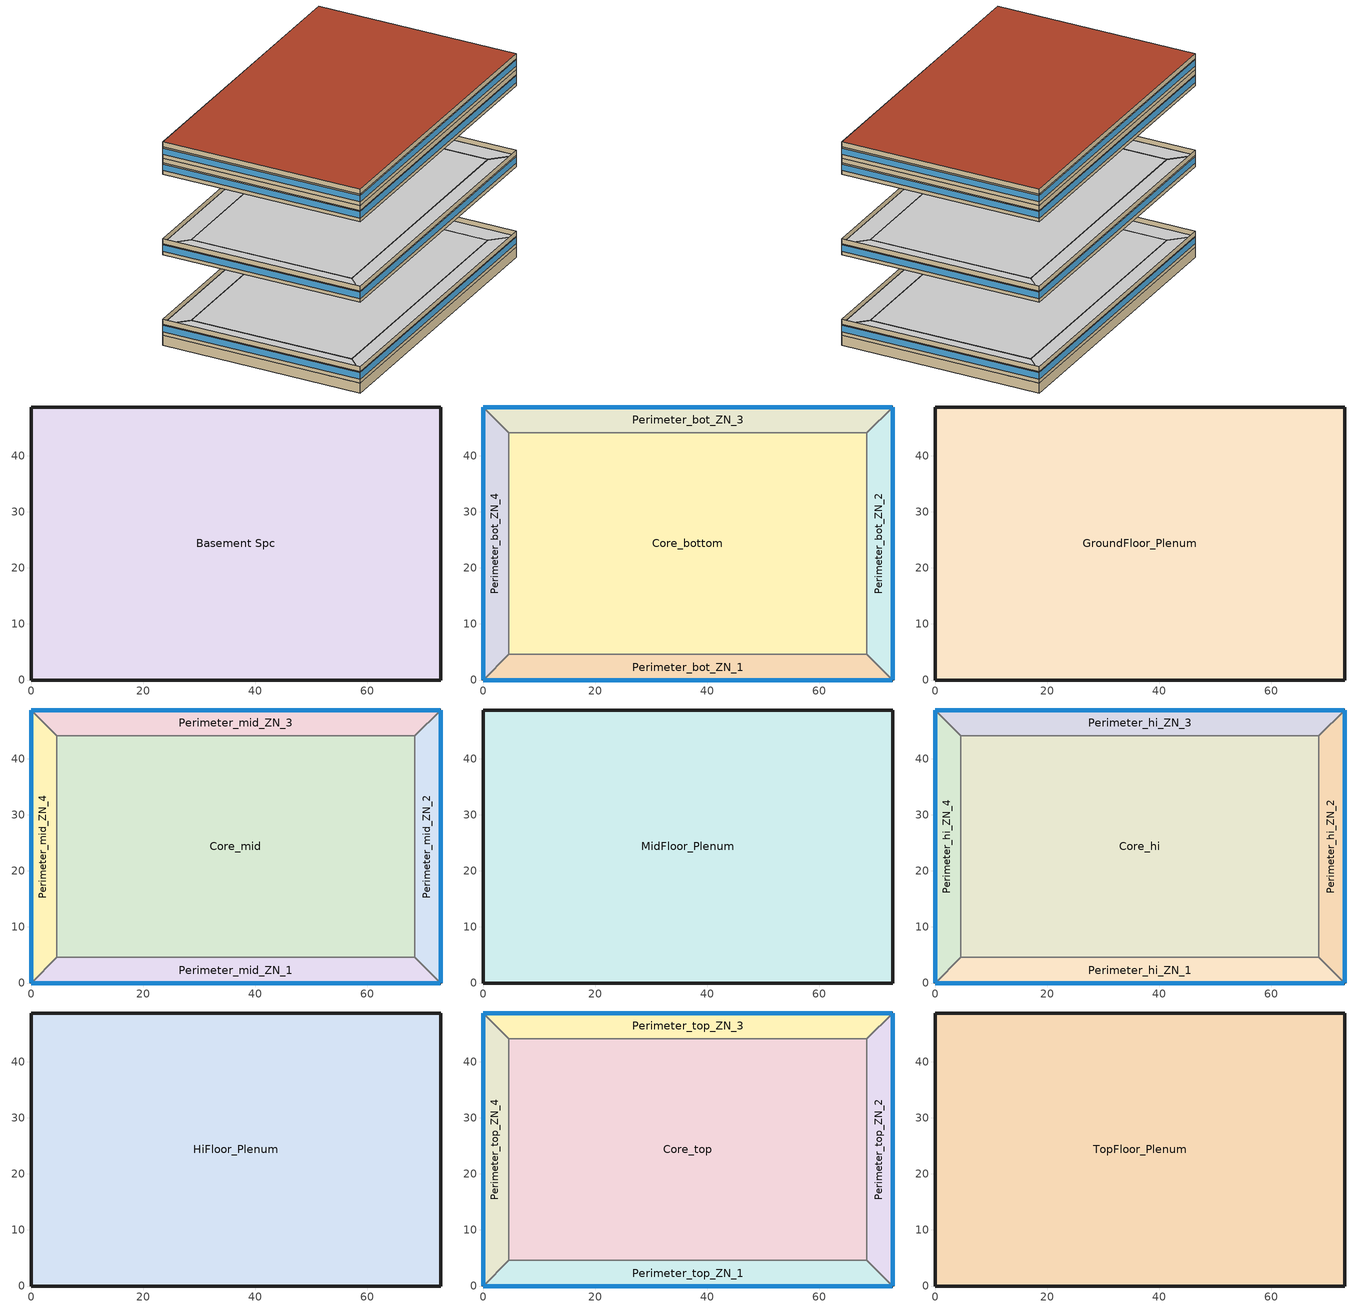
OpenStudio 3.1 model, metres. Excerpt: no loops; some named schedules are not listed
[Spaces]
Basement Spc
 floor ground (Basement_Floor SlabOnOrBelowGradeF073): 73.11,48.74 73.11,0 0,0 0,48.74 z-2.44
 wall ground (Basement_Wall_East BelowGradeWallC114): 73.11,0 73.11,48.74 z-2.44:0
 wall ground (Basement_Wall_North BelowGradeWallC114): 73.11,48.74 0,48.74 z-2.44:0
 wall ground (Basement_Wall_South BelowGradeWallC114): 0,0 73.11,0 z-2.44:0
 wall ground (Basement_Wall_West BelowGradeWallC114): 0,48.74 0,0 z-2.44:0
Core_bottom
 floor to Basement Spc (TypicalFloorInterior): 68.53,44.16 68.53,4.57 4.57,4.57 4.57,44.16 z0
 wall to Perimeter_bot_ZN_2 (MetalFrameWallInterior): 68.53,4.57 68.53,44.16 z0:2.74
 wall to Perimeter_bot_ZN_3 (MetalFrameWallInterior): 68.53,44.16 4.57,44.16 z0:2.74
 wall to Perimeter_bot_ZN_1 (MetalFrameWallInterior): 4.57,4.57 68.53,4.57 z0:2.74
 wall to Perimeter_bot_ZN_4 (MetalFrameWallInterior): 4.57,44.16 4.57,4.57 z0:2.74
Perimeter_bot_ZN_2
 floor to Basement Spc (TypicalFloorInterior): 73.11,48.74 73.11,0 68.53,4.57 68.53,44.16 z0
 wall outside (MetalFrameWallU055): 73.11,0 73.11,48.74 z0:2.74
 wall to Perimeter_bot_ZN_1: 68.53,4.57 73.11,0 z0:2.74
 wall to Perimeter_bot_ZN_3 (MetalFrameWallInterior): 73.11,48.74 68.53,44.16 z0:2.74
 window (Base_AllCZ_FixedWindowU34): 73.11,0 73.11,48.74 z0.91:2.5
Perimeter_bot_ZN_3
 floor to Basement Spc (TypicalFloorInterior): 73.11,48.74 68.53,44.16 4.57,44.16 0,48.74 z0
 wall outside (MetalFrameWallU055): 73.11,48.74 0,48.74 z0:2.74
 wall to Perimeter_bot_ZN_4 (MetalFrameWallInterior): 0,48.74 4.57,44.16 z0:2.74
 window (Base_AllCZ_FixedWindowU34): 73.11,48.74 0,48.74 z0.91:2.5
Perimeter_bot_ZN_1
 floor to Basement Spc (TypicalFloorInterior): 68.53,4.57 73.11,0 0,0 4.57,4.57 z0
 wall outside (MetalFrameWallU055): 0,0 73.11,0 z0:2.74
 wall to Perimeter_bot_ZN_4 (MetalFrameWallInterior): 4.57,4.57 0,0 z0:2.74
 window (Base_AllCZ_FixedWindowU34): 0,0 73.11,0 z0.91:2.5
Perimeter_bot_ZN_4
 floor to Basement Spc (TypicalFloorInterior): 0,48.74 4.57,44.16 4.57,4.57 0,0 z0
 wall outside (MetalFrameWallU055): 0,48.74 0,0 z0:2.74
 window (Base_AllCZ_FixedWindowU34): 0,48.74 0,0 z0.91:2.5
GroundFloor_Plenum
 floor to Core_bottom (TypicalPlenumFloorInterior): 68.53,44.16 68.53,4.57 4.57,4.57 4.57,44.16 z2.74
 floor to Perimeter_bot_ZN_1 (TypicalPlenumFloorInterior): 68.53,4.57 73.11,0 0,0 4.57,4.57 z2.74
 floor to Perimeter_bot_ZN_2 (TypicalPlenumFloorInterior): 73.11,48.74 73.11,0 68.53,4.57 68.53,44.16 z2.74
 floor to Perimeter_bot_ZN_3 (TypicalPlenumFloorInterior): 73.11,48.74 68.53,44.16 4.57,44.16 0,48.74 z2.74
 floor to Perimeter_bot_ZN_4 (TypicalPlenumFloorInterior): 0,48.74 4.57,44.16 4.57,4.57 0,0 z2.74
 wall outside (MetalFrameWallU055): 73.11,0 73.11,48.74 0,48.74 0,0 73.11,0 z2.74:3.96
Core_mid
 floor adiabatic (TypicalFloorInterior): 68.53,44.16 68.53,4.57 4.57,4.57 4.57,44.16 z19.81
 wall to Perimeter_mid_ZN_2 (MetalFrameWallInterior): 68.53,4.57 68.53,44.16 z19.81:22.56
 wall to Perimeter_mid_ZN_3 (MetalFrameWallInterior): 68.53,44.16 4.57,44.16 z19.81:22.56
 wall to Perimeter_mid_ZN_1 (MetalFrameWallInterior): 4.57,4.57 68.53,4.57 z19.81:22.56
 wall to Perimeter_mid_ZN_4 (MetalFrameWallInterior): 4.57,44.16 4.57,4.57 z19.81:22.56
Perimeter_mid_ZN_2
 floor adiabatic (TypicalFloorInterior): 73.11,48.74 73.11,0 68.53,4.57 68.53,44.16 z19.81
 wall outside (MetalFrameWallU055): 73.11,0 73.11,48.74 z19.81:22.56
 wall to Perimeter_mid_ZN_1: 68.53,4.57 73.11,0 z19.81:22.56
 wall to Perimeter_mid_ZN_3 (MetalFrameWallInterior): 73.11,48.74 68.53,44.16 z19.81:22.56
 window (Base_AllCZ_FixedWindowU34): 73.11,0 73.11,48.74 z20.73:22.25
Perimeter_mid_ZN_3
 floor adiabatic (TypicalFloorInterior): 73.11,48.74 68.53,44.16 4.57,44.16 0,48.74 z19.81
 wall outside (MetalFrameWallU055): 73.11,48.74 0,48.74 z19.81:22.56
 wall to Perimeter_mid_ZN_4 (MetalFrameWallInterior): 0,48.74 4.57,44.16 z19.81:22.56
 window (Base_AllCZ_FixedWindowU34): 73.11,48.74 0,48.74 z20.73:22.25
Perimeter_mid_ZN_1
 floor adiabatic (TypicalFloorInterior): 68.53,4.57 73.11,0 0,0 4.57,4.57 z19.81
 wall outside (MetalFrameWallU055): 0,0 73.11,0 z19.81:22.56
 wall to Perimeter_mid_ZN_4 (MetalFrameWallInterior): 4.57,4.57 0,0 z19.81:22.56
 window (Base_AllCZ_FixedWindowU34): 0,0 73.11,0 z20.73:22.25
Perimeter_mid_ZN_4
 floor adiabatic (TypicalFloorInterior): 0,48.74 4.57,44.16 4.57,4.57 0,0 z19.81
 wall outside (MetalFrameWallU055): 0,48.74 0,0 z19.81:22.56
 window (Base_AllCZ_FixedWindowU34): 0,48.74 0,0 z20.73:22.25
MidFloor_Plenum
 floor to Core_mid (TypicalPlenumFloorInterior): 68.53,44.16 68.53,4.57 4.57,4.57 4.57,44.16 z22.56
 floor to Perimeter_mid_ZN_1 (TypicalPlenumFloorInterior): 68.53,4.57 73.11,0 0,0 4.57,4.57 z22.56
 floor to Perimeter_mid_ZN_2 (TypicalPlenumFloorInterior): 73.11,48.74 73.11,0 68.53,4.57 68.53,44.16 z22.56
 floor to Perimeter_mid_ZN_3 (TypicalPlenumFloorInterior): 73.11,48.74 68.53,44.16 4.57,44.16 0,48.74 z22.56
 floor to Perimeter_mid_ZN_4 (TypicalPlenumFloorInterior): 0,48.74 4.57,44.16 4.57,4.57 0,0 z22.56
 wall outside (MetalFrameWallU055): 73.11,0 73.11,48.74 0,48.74 0,0 73.11,0 z22.56:23.77
Core_hi
 floor adiabatic (TypicalFloorInterior): 68.53,44.16 68.53,4.57 4.57,4.57 4.57,44.16 z39.62
 wall to Perimeter_hi_ZN_2 (MetalFrameWallInterior): 68.53,4.57 68.53,44.16 z39.62:42.37
 wall to Perimeter_hi_ZN_3 (MetalFrameWallInterior): 68.53,44.16 4.57,44.16 z39.62:42.37
 wall to Perimeter_hi_ZN_1 (MetalFrameWallInterior): 4.57,4.57 68.53,4.57 z39.62:42.37
 wall to Perimeter_hi_ZN_4 (MetalFrameWallInterior): 4.57,44.16 4.57,4.57 z39.62:42.37
Perimeter_hi_ZN_2
 floor adiabatic (TypicalFloorInterior): 73.11,48.74 73.11,0 68.53,4.57 68.53,44.16 z39.62
 wall outside (MetalFrameWallU055): 73.11,0 73.11,48.74 z39.62:42.37
 wall to Perimeter_hi_ZN_1: 68.53,4.57 73.11,0 z39.62:42.37
 wall to Perimeter_hi_ZN_3 (MetalFrameWallInterior): 73.11,48.74 68.53,44.16 z39.62:42.37
 window (Base_AllCZ_FixedWindowU34): 73.11,0 73.11,48.74 z40.54:42.06
Perimeter_hi_ZN_3
 floor adiabatic (TypicalFloorInterior): 73.11,48.74 68.53,44.16 4.57,44.16 0,48.74 z39.62
 wall outside (MetalFrameWallU055): 73.11,48.74 0,48.74 z39.62:42.37
 wall to Perimeter_hi_ZN_4 (MetalFrameWallInterior): 0,48.74 4.57,44.16 z39.62:42.37
 window (Base_AllCZ_FixedWindowU34): 73.11,48.74 0,48.74 z40.54:42.06
Perimeter_hi_ZN_1
 floor adiabatic (TypicalFloorInterior): 68.53,4.57 73.11,0 0,0 4.57,4.57 z39.62
 wall outside (MetalFrameWallU055): 0,0 73.11,0 z39.62:42.37
 wall to Perimeter_hi_ZN_4 (MetalFrameWallInterior): 4.57,4.57 0,0 z39.62:42.37
 window (Base_AllCZ_FixedWindowU34): 0,0 73.11,0 z40.54:42.06
Perimeter_hi_ZN_4
 floor adiabatic (TypicalFloorInterior): 0,48.74 4.57,44.16 4.57,4.57 0,0 z39.62
 wall outside (MetalFrameWallU055): 0,48.74 0,0 z39.62:42.37
 window (Base_AllCZ_FixedWindowU34): 0,48.74 0,0 z40.54:42.06
HiFloor_Plenum
 floor to Core_hi (TypicalPlenumFloorInterior): 68.53,44.16 68.53,4.57 4.57,4.57 4.57,44.16 z42.37
 floor to Perimeter_hi_ZN_1 (TypicalPlenumFloorInterior): 68.53,4.57 73.11,0 0,0 4.57,4.57 z42.37
 floor to Perimeter_hi_ZN_2 (TypicalPlenumFloorInterior): 73.11,48.74 73.11,0 68.53,4.57 68.53,44.16 z42.37
 floor to Perimeter_hi_ZN_3 (TypicalPlenumFloorInterior): 73.11,48.74 68.53,44.16 4.57,44.16 0,48.74 z42.37
 floor to Perimeter_hi_ZN_4 (TypicalPlenumFloorInterior): 0,48.74 4.57,44.16 4.57,4.57 0,0 z42.37
 wall outside (MetalFrameWallU055): 73.11,0 73.11,48.74 0,48.74 0,0 73.11,0 z42.37:43.59
Core_top
 floor adiabatic (TypicalFloorInterior): 68.53,44.16 68.53,4.57 4.57,4.57 4.57,44.16 z43.59
 wall to Perimeter_top_ZN_2 (MetalFrameWallInterior): 68.53,4.57 68.53,44.16 z43.59:46.33
 wall to Perimeter_top_ZN_3 (MetalFrameWallInterior): 68.53,44.16 4.57,44.16 z43.59:46.33
 wall to Perimeter_top_ZN_1 (MetalFrameWallInterior): 4.57,4.57 68.53,4.57 z43.59:46.33
 wall to Perimeter_top_ZN_4 (MetalFrameWallInterior): 4.57,44.16 4.57,4.57 z43.59:46.33
Perimeter_top_ZN_2
 floor adiabatic (TypicalFloorInterior): 73.11,48.74 73.11,0 68.53,4.57 68.53,44.16 z43.59
 wall outside (MetalFrameWallU055): 73.11,0 73.11,48.74 z43.59:46.33
 wall to Perimeter_top_ZN_1: 68.53,4.57 73.11,0 z43.59:46.33
 wall to Perimeter_top_ZN_3 (MetalFrameWallInterior): 73.11,48.74 68.53,44.16 z43.59:46.33
 window (Base_AllCZ_FixedWindowU34): 73.11,0 73.11,48.74 z44.5:46.02
Perimeter_top_ZN_3
 floor adiabatic (TypicalFloorInterior): 73.11,48.74 68.53,44.16 4.57,44.16 0,48.74 z43.59
 wall outside (MetalFrameWallU055): 73.11,48.74 0,48.74 z43.59:46.33
 wall to Perimeter_top_ZN_4 (MetalFrameWallInterior): 0,48.74 4.57,44.16 z43.59:46.33
 window (Base_AllCZ_FixedWindowU34): 73.11,48.74 0,48.74 z44.5:46.02
Perimeter_top_ZN_1
 floor adiabatic (TypicalFloorInterior): 68.53,4.57 73.11,0 0,0 4.57,4.57 z43.59
 wall outside (MetalFrameWallU055): 0,0 73.11,0 z43.59:46.33
 wall to Perimeter_top_ZN_4 (MetalFrameWallInterior): 4.57,4.57 0,0 z43.59:46.33
 window (Base_AllCZ_FixedWindowU34): 0,0 73.11,0 z44.5:46.02
Perimeter_top_ZN_4
 floor adiabatic (TypicalFloorInterior): 0,48.74 4.57,44.16 4.57,4.57 0,0 z43.59
 wall outside (MetalFrameWallU055): 0,48.74 0,0 z43.59:46.33
 window (Base_AllCZ_FixedWindowU34): 0,48.74 0,0 z44.5:46.02
TopFloor_Plenum
 floor to Core_top (TypicalPlenumFloorInterior): 68.53,44.16 68.53,4.57 4.57,4.57 4.57,44.16 z46.33
 floor to Perimeter_top_ZN_1 (TypicalPlenumFloorInterior): 68.53,4.57 73.11,0 0,0 4.57,4.57 z46.33
 floor to Perimeter_top_ZN_2 (TypicalPlenumFloorInterior): 73.11,48.74 73.11,0 68.53,4.57 68.53,44.16 z46.33
 floor to Perimeter_top_ZN_3 (TypicalPlenumFloorInterior): 73.11,48.74 68.53,44.16 4.57,44.16 0,48.74 z46.33
 floor to Perimeter_top_ZN_4 (TypicalPlenumFloorInterior): 0,48.74 4.57,44.16 4.57,4.57 0,0 z46.33
 wall outside (MetalFrameWallU055): 73.11,0 73.11,48.74 0,48.74 0,0 73.11,0 z46.33:47.55
 roof outside (FlatNonresWoodFramingAndOtherRoofU034): 73.11,0 73.11,48.74 0,48.74 0,0 z47.55
[Site]
SACRAMENTO EXECUTIVE: Latitude {deg}=38.58; Longitude {deg}=-121.49; Time Zone {hr}=-8; Elevation {m}=4.572
[SizingPeriod:DesignDay] Barometric Pressure {Pa}=101284; Wind Speed {m/s}=2.3; Sky Clearness=0; Rain Indicator=0; Snow Indicator=0; Day of Month=21; Daylight Saving Time Indicator=0; Humidity Indicating Type=Wetbulb; Dry-Bulb Temperature Range Modifier Type=DefaultMultipliers
Name | Maximum Dry-Bulb Temperature {C} | Daily Dry-Bulb Temperature Range {deltaC} | Humidity Indicating Conditions at Maximum Dry-Bulb | Wind Direction {deg} | Month | Day Type | Solar Model Indicator | ASHRAE Taub | ASHRAE Taud
SACRAMENTO EXECUTIVE Ann Htg 99.6% Condns DB | -0.3 | 0 | -0.3 | 330 | 12 | WinterDesignDay | ASHRAEClearSky
SACRAMENTO EXECUTIVE  June .4% Condns DB=>MCWB | 39.4 | 16.5 | 21.6 | 220 | 6 | SummerDesignDay | ASHRAETau | 0.362 | 2.413
SACRAMENTO EXECUTIVE  July .4% Condns DB=>MCWB | 40.1 | 17.7 | 22 | 220 | 7 | SummerDesignDay | ASHRAETau | 0.363 | 2.407
SACRAMENTO EXECUTIVE  August .4% Condns DB=>MCWB | 40.1 | 17.5 | 21.2 | 220 | 8 | SummerDesignDay | ASHRAETau | 0.347 | 2.442
[Site:WaterMainsTemperature]
Calculation Method=Schedule; Temperature Schedule=WaterMainCZ12
[Building]
Large Office: North Axis {deg}=0
[Material]
Name | Roughness | Thickness {m} | Conductivity {W/m-K} | Density {kg/m3} | Specific Heat {J/kg-K} | Thermal Absorptance | Solar Absorptance | Visible Absorptance
Stucco - 7/8 in. | MediumRough | 0.022352 | 0.700948 | 1855.1 | 837.36 | 0.9 | 0.7 | 0.8
Air - Metal Wall Framing - 16 or 24 in. OC; Air - Metal Wall Framing - 16 or 24 in. OC 1 | Smooth | 0.1397 | 1.22017 | 1.28148 | 1004.832
Gypsum Board - 1/2 in. | Smooth | 0.0127 | 0.158656 | 640.739 | 1130.436 | 0.9 | 0.7 | 0.8
Gypsum Board - 5/8 in. | MediumRough | 0.016002 | 0.158656 | 640.739 | 1130.436 | 0.9 | 0.7 | 0.8
Metal Standing Seam - 1/16 in. | MediumRough | 0.0015875 | 2.21534 | 7820.53 | 502.416 | 0.75 | 0.37 | 0.75
Compliance Insulation R28.63 | Smooth | 0.116061 | 0.0230188 | 16.0185 | 1130.436 | 0.9 | 0.7 | 0.8
Metal Deck - 1/16 in. | MediumRough | 0.0015875 | 45.3452 | 7820.53 | 502.416 | 0.9 | 0.7 | 0.8
Concrete - 140 lb/ft3 - 4 in. | Smooth | 0.1016 | 1.9514 | 2239.06 | 921.096
Carpet - 3/4 in. | Smooth | 0.01905 | 0.0455183 | 288.332 | 1381.644 | 0.9 | 0.7 | 0.8
Acoustic Tile - 3/4 in. | MediumRough | 0.01905 | 0.0576335 | 288.332 | 795.492 | 0.9 | 0.7 | 0.8
Compliance Insulation R14.60 | Smooth | 0.0591861 | 0.0230188 | 16.0185 | 1130.436
Compliance Insulation R1.41 | Smooth | 0.00571591 | 0.0230188 | 16.0185 | 1130.436
Compliance Insulation R0.02 | Smooth | 8.10768e-05 | 0.0230188 | 16.0185 | 1130.436
[Construction]
MetalFrameWallU055: Stucco - 7/8 in., Compliance Insulation R14.60, Compliance Insulation R1.41, Compliance Insulation R0.02, Compliance Insulation R0.02, Air - Metal Wall Framing - 16 or 24 in. OC, Gypsum Board - 1/2 in.
MetalFrameWallInterior: Gypsum Board - 5/8 in., Air - Metal Wall Framing - 16 or 24 in. OC 1, Gypsum Board - 5/8 in.
FlatNonresWoodFramingAndOtherRoofU034: Metal Standing Seam - 1/16 in., Compliance Insulation R28.63
TypicalFloorInterior: Metal Deck - 1/16 in., Concrete - 140 lb/ft3 - 4 in., Carpet - 3/4 in.
TypicalPlenumFloorInterior: Acoustic Tile - 3/4 in.
Base_AllCZ_FixedWindowU34: Base_AllCZ_FixedWindowU34 Material
[WindowMaterial:SimpleGlazingSystem]
Base_AllCZ_FixedWindowU34 Material: U-Factor {W/m2-K}=1.93061; Solar Heat Gain Coefficient=0.22; Visible Transmittance=0.42
[Construction:FfactorGroundFloor]
Basement_Floor SlabOnOrBelowGradeF073: F-Factor {W/m-K}=1.26344; Area {m2}=3563.11; PerimeterExposed {m}=0
[Construction:CfactorUndergroundWall] C-Factor {W/m2-K}=6.47322; Height {m}=2.439
Basement_Wall_East BelowGradeWallC114; Basement_Wall_North BelowGradeWallC114; Basement_Wall_South BelowGradeWallC114; Basement_Wall_West BelowGradeWallC114
[Space]
Name | Building Story | Thermal Zone | Design Specification Outdoor Air Object
Basement Spc | Basement | Basement Thermal Zone | Basement Thermal Zone Design Specification Outdoor Air
Core_bottom | GroundFloor | Core_bottom Thermal Zone | Core_bottom Thermal Zone Design Specification Outdoor Air
GroundFloor_Plenum | GroundFloor | GroundFloor_Plenum Thermal Zone | GroundFloor_Plenum Thermal Zone Design Specification Outdoor Air
Perimeter_bot_ZN_1 | GroundFloor | Perimeter_bot_ZN_1 Thermal Zone | Perimeter_bot_ZN_1 Thermal Zone Design Specification Outdoor Air
Perimeter_bot_ZN_2 | GroundFloor | Perimeter_bot_ZN_2 Thermal Zone | Perimeter_bot_ZN_2 Thermal Zone Design Specification Outdoor Air
Perimeter_bot_ZN_3 | GroundFloor | Perimeter_bot_ZN_3 Thermal Zone | Perimeter_bot_ZN_3 Thermal Zone Design Specification Outdoor Air
Perimeter_bot_ZN_4 | GroundFloor | Perimeter_bot_ZN_4 Thermal Zone | Perimeter_bot_ZN_4 Thermal Zone Design Specification Outdoor Air
Core_mid | MidFloor | Core_mid Thermal Zone | Core_mid Thermal Zone Design Specification Outdoor Air
MidFloor_Plenum | MidFloor | MidFloor_Plenum Thermal Zone | MidFloor_Plenum Thermal Zone Design Specification Outdoor Air
Perimeter_mid_ZN_1 | MidFloor | Perimeter_mid_ZN_1 Thermal Zone | Perimeter_mid_ZN_1 Thermal Zone Design Specification Outdoor Air
Perimeter_mid_ZN_2 | MidFloor | Perimeter_mid_ZN_2 Thermal Zone | Perimeter_mid_ZN_2 Thermal Zone Design Specification Outdoor Air
Perimeter_mid_ZN_3 | MidFloor | Perimeter_mid_ZN_3 Thermal Zone | Perimeter_mid_ZN_3 Thermal Zone Design Specification Outdoor Air
Perimeter_mid_ZN_4 | MidFloor | Perimeter_mid_ZN_4 Thermal Zone | Perimeter_mid_ZN_4 Thermal Zone Design Specification Outdoor Air
Core_hi | HiFloor | Core_hi Thermal Zone | Core_hi Thermal Zone Design Specification Outdoor Air
HiFloor_Plenum | HiFloor | HiFloor_Plenum Thermal Zone | HiFloor_Plenum Thermal Zone Design Specification Outdoor Air
Perimeter_hi_ZN_1 | HiFloor | Perimeter_hi_ZN_1 Thermal Zone | Perimeter_hi_ZN_1 Thermal Zone Design Specification Outdoor Air
Perimeter_hi_ZN_2 | HiFloor | Perimeter_hi_ZN_2 Thermal Zone | Perimeter_hi_ZN_2 Thermal Zone Design Specification Outdoor Air
Perimeter_hi_ZN_3 | HiFloor | Perimeter_hi_ZN_3 Thermal Zone | Perimeter_hi_ZN_3 Thermal Zone Design Specification Outdoor Air
Perimeter_hi_ZN_4 | HiFloor | Perimeter_hi_ZN_4 Thermal Zone | Perimeter_hi_ZN_4 Thermal Zone Design Specification Outdoor Air
Core_top | TopFloor | Core_top Thermal Zone | Core_top Thermal Zone Design Specification Outdoor Air
Perimeter_top_ZN_1 | TopFloor | Perimeter_top_ZN_1 Thermal Zone | Perimeter_top_ZN_1 Thermal Zone Design Specification Outdoor Air
Perimeter_top_ZN_2 | TopFloor | Perimeter_top_ZN_2 Thermal Zone | Perimeter_top_ZN_2 Thermal Zone Design Specification Outdoor Air
Perimeter_top_ZN_3 | TopFloor | Perimeter_top_ZN_3 Thermal Zone | Perimeter_top_ZN_3 Thermal Zone Design Specification Outdoor Air
Perimeter_top_ZN_4 | TopFloor | Perimeter_top_ZN_4 Thermal Zone | Perimeter_top_ZN_4 Thermal Zone Design Specification Outdoor Air
TopFloor_Plenum | TopFloor | TopFloor_Plenum Thermal Zone | TopFloor_Plenum Thermal Zone Design Specification Outdoor Air
[ThermalZone] Use Ideal Air Loads=No
Name | Multiplier | Thermostat | Primary Daylighting Control | Fraction of Zone Controlled by Primary Daylighting Control | Secondary Daylighting Control | Fraction of Zone Controlled by Secondary Daylighting Control
Basement Thermal Zone | 1 | Basement Thermal Zone Thermostat
Core_bottom Thermal Zone | 1 | Core_bottom Thermal Zone Thermostat
Perimeter_bot_ZN_1 Thermal Zone | 1 | Perimeter_bot_ZN_1 Thermal Zone Thermostat | Daylighting Control 1 | 0.563566 | Daylighting Control 2 | 0.436104
Perimeter_bot_ZN_2 Thermal Zone | 1 | Perimeter_bot_ZN_2 Thermal Zone Thermostat | Daylighting Control 3 | 0.570039 | Daylighting Control 4 | 0.429824
Perimeter_bot_ZN_3 Thermal Zone | 1 | Perimeter_bot_ZN_3 Thermal Zone Thermostat | Daylighting Control 5 | 0.563563 | Daylighting Control 6 | 0.436101
Perimeter_bot_ZN_4 Thermal Zone | 1 | Perimeter_bot_ZN_4 Thermal Zone Thermostat | Daylighting Control 7 | 0.572793 | Daylighting Control 8 | 0.427075
GroundFloor_Plenum Thermal Zone; TopFloor_Plenum Thermal Zone | 1
Core_mid Thermal Zone | 5 | Core_mid Thermal Zone Thermostat
Perimeter_mid_ZN_1 Thermal Zone | 5 | Perimeter_mid_ZN_1 Thermal Zone Thermostat | Daylighting Control 9 | 0.549757 | Daylighting Control 10 | 0.449913
Perimeter_mid_ZN_2 Thermal Zone | 5 | Perimeter_mid_ZN_2 Thermal Zone Thermostat | Daylighting Control 11 | 0.559018 | Daylighting Control 12 | 0.440844
Perimeter_mid_ZN_3 Thermal Zone | 5 | Perimeter_mid_ZN_3 Thermal Zone Thermostat | Daylighting Control 13 | 0.549753 | Daylighting Control 14 | 0.44991
Perimeter_mid_ZN_4 Thermal Zone | 5 | Perimeter_mid_ZN_4 Thermal Zone Thermostat | Daylighting Control 15 | 0.559022 | Daylighting Control 16 | 0.440847
MidFloor_Plenum Thermal Zone; HiFloor_Plenum Thermal Zone | 5
Core_hi Thermal Zone | 5 | Core_hi Thermal Zone Thermostat
Perimeter_hi_ZN_1 Thermal Zone | 5 | Perimeter_hi_ZN_1 Thermal Zone Thermostat | Daylighting Control 17 | 0.549757 | Daylighting Control 18 | 0.449913
Perimeter_hi_ZN_2 Thermal Zone | 5 | Perimeter_hi_ZN_2 Thermal Zone Thermostat | Daylighting Control 19 | 0.559018 | Daylighting Control 20 | 0.440844
Perimeter_hi_ZN_3 Thermal Zone | 5 | Perimeter_hi_ZN_3 Thermal Zone Thermostat | Daylighting Control 21 | 0.549753 | Daylighting Control 22 | 0.44991
Perimeter_hi_ZN_4 Thermal Zone | 5 | Perimeter_hi_ZN_4 Thermal Zone Thermostat | Daylighting Control 23 | 0.559022 | Daylighting Control 24 | 0.440847
Core_top Thermal Zone | 1 | Core_top Thermal Zone Thermostat
Perimeter_top_ZN_1 Thermal Zone | 1 | Perimeter_top_ZN_1 Thermal Zone Thermostat | Daylighting Control 25 | 0.549757 | Daylighting Control 26 | 0.449913
Perimeter_top_ZN_2 Thermal Zone | 1 | Perimeter_top_ZN_2 Thermal Zone Thermostat | Daylighting Control 27 | 0.559018 | Daylighting Control 28 | 0.440844
Perimeter_top_ZN_3 Thermal Zone | 1 | Perimeter_top_ZN_3 Thermal Zone Thermostat | Daylighting Control 29 | 0.549753 | Daylighting Control 30 | 0.44991
Perimeter_top_ZN_4 Thermal Zone | 1 | Perimeter_top_ZN_4 Thermal Zone Thermostat | Daylighting Control 31 | 0.559022 | Daylighting Control 32 | 0.440847
[BuildingStory]
Basement; GroundFloor; MidFloor; HiFloor; TopFloor
[People:Definition] Number of People Calculation Method=People/Area; People per Space Floor Area {person/m2}=0.0538196; Fraction Radiant=0.3; Sensible Heat Fraction=0.555556
Basement Spc People Definition; Core_bottom People Definition; Perimeter_bot_ZN_1 People Definition; Perimeter_bot_ZN_2 People Definition; Perimeter_bot_ZN_3 People Definition; Perimeter_bot_ZN_4 People Definition; Core_mid People Definition; Perimeter_mid_ZN_1 People Definition; Perimeter_mid_ZN_2 People Definition; Perimeter_mid_ZN_3 People Definition; Perimeter_mid_ZN_4 People Definition; Core_hi People Definition; Perimeter_hi_ZN_1 People Definition; Perimeter_hi_ZN_2 People Definition; Perimeter_hi_ZN_3 People Definition; Perimeter_hi_ZN_4 People Definition; Core_top People Definition; Perimeter_top_ZN_1 People Definition; Perimeter_top_ZN_2 People Definition; Perimeter_top_ZN_3 People Definition; Perimeter_top_ZN_4 People Definition
[People] Number of People Schedule=OfficeOccupancy; Multiplier=1
Name | People Definition | Space or SpaceType | Activity Level Schedule
Basement Spc People | Basement Spc People Definition | Basement Spc | Basement Spc People Activity Level
Core_bottom People | Core_bottom People Definition | Core_bottom | Core_bottom People Activity Level
Perimeter_bot_ZN_1 People | Perimeter_bot_ZN_1 People Definition | Perimeter_bot_ZN_1 | Perimeter_bot_ZN_1 People Activity Level
Perimeter_bot_ZN_2 People | Perimeter_bot_ZN_2 People Definition | Perimeter_bot_ZN_2 | Perimeter_bot_ZN_2 People Activity Level
Perimeter_bot_ZN_3 People | Perimeter_bot_ZN_3 People Definition | Perimeter_bot_ZN_3 | Perimeter_bot_ZN_3 People Activity Level
Perimeter_bot_ZN_4 People | Perimeter_bot_ZN_4 People Definition | Perimeter_bot_ZN_4 | Perimeter_bot_ZN_4 People Activity Level
Core_mid People | Core_mid People Definition | Core_mid | Core_mid People Activity Level
Perimeter_mid_ZN_1 People | Perimeter_mid_ZN_1 People Definition | Perimeter_mid_ZN_1 | Perimeter_mid_ZN_1 People Activity Level
Perimeter_mid_ZN_2 People | Perimeter_mid_ZN_2 People Definition | Perimeter_mid_ZN_2 | Perimeter_mid_ZN_2 People Activity Level
Perimeter_mid_ZN_3 People | Perimeter_mid_ZN_3 People Definition | Perimeter_mid_ZN_3 | Perimeter_mid_ZN_3 People Activity Level
Perimeter_mid_ZN_4 People | Perimeter_mid_ZN_4 People Definition | Perimeter_mid_ZN_4 | Perimeter_mid_ZN_4 People Activity Level
Core_hi People | Core_hi People Definition | Core_hi | Core_hi People Activity Level
Perimeter_hi_ZN_1 People | Perimeter_hi_ZN_1 People Definition | Perimeter_hi_ZN_1 | Perimeter_hi_ZN_1 People Activity Level
Perimeter_hi_ZN_2 People | Perimeter_hi_ZN_2 People Definition | Perimeter_hi_ZN_2 | Perimeter_hi_ZN_2 People Activity Level
Perimeter_hi_ZN_3 People | Perimeter_hi_ZN_3 People Definition | Perimeter_hi_ZN_3 | Perimeter_hi_ZN_3 People Activity Level
Perimeter_hi_ZN_4 People | Perimeter_hi_ZN_4 People Definition | Perimeter_hi_ZN_4 | Perimeter_hi_ZN_4 People Activity Level
Core_top People | Core_top People Definition | Core_top | Core_top People Activity Level
Perimeter_top_ZN_1 People | Perimeter_top_ZN_1 People Definition | Perimeter_top_ZN_1 | Perimeter_top_ZN_1 People Activity Level
Perimeter_top_ZN_2 People | Perimeter_top_ZN_2 People Definition | Perimeter_top_ZN_2 | Perimeter_top_ZN_2 People Activity Level
Perimeter_top_ZN_3 People | Perimeter_top_ZN_3 People Definition | Perimeter_top_ZN_3 | Perimeter_top_ZN_3 People Activity Level
Perimeter_top_ZN_4 People | Perimeter_top_ZN_4 People Definition | Perimeter_top_ZN_4 | Perimeter_top_ZN_4 People Activity Level
[SpaceInfiltration:DesignFlowRate] Design Flow Rate Calculation Method=Flow/ExteriorWallArea; Flow per Exterior Surface Area {m3/s-m2}=0.00119482; Constant Term Coefficient=0; Temperature Term Coefficient=0; Velocity Term Coefficient=0.224052; Velocity Squared Term Coefficient=0
Name | Space or SpaceType | Schedule
Basement Spc Space Infiltration Design Flow Rate 1 | Basement Spc | OfficeInfiltration
Core_bottom Space Infiltration Design Flow Rate 1 | Core_bottom | OfficeInfiltration
GroundFloor_Plenum Space Infiltration Design Flow Rate 1 | GroundFloor_Plenum | On
Perimeter_bot_ZN_1 Space Infiltration Design Flow Rate 1 | Perimeter_bot_ZN_1 | OfficeInfiltration
Perimeter_bot_ZN_2 Space Infiltration Design Flow Rate 1 | Perimeter_bot_ZN_2 | OfficeInfiltration
Perimeter_bot_ZN_3 Space Infiltration Design Flow Rate 1 | Perimeter_bot_ZN_3 | OfficeInfiltration
Perimeter_bot_ZN_4 Space Infiltration Design Flow Rate 1 | Perimeter_bot_ZN_4 | OfficeInfiltration
Core_mid Space Infiltration Design Flow Rate 1 | Core_mid | OfficeInfiltration
MidFloor_Plenum Space Infiltration Design Flow Rate 1 | MidFloor_Plenum | On
Perimeter_mid_ZN_1 Space Infiltration Design Flow Rate 1 | Perimeter_mid_ZN_1 | OfficeInfiltration
Perimeter_mid_ZN_2 Space Infiltration Design Flow Rate 1 | Perimeter_mid_ZN_2 | OfficeInfiltration
Perimeter_mid_ZN_3 Space Infiltration Design Flow Rate 1 | Perimeter_mid_ZN_3 | OfficeInfiltration
Perimeter_mid_ZN_4 Space Infiltration Design Flow Rate 1 | Perimeter_mid_ZN_4 | OfficeInfiltration
Core_hi Space Infiltration Design Flow Rate 1 | Core_hi | OfficeInfiltration
HiFloor_Plenum Space Infiltration Design Flow Rate 1 | HiFloor_Plenum | On
Perimeter_hi_ZN_1 Space Infiltration Design Flow Rate 1 | Perimeter_hi_ZN_1 | OfficeInfiltration
Perimeter_hi_ZN_2 Space Infiltration Design Flow Rate 1 | Perimeter_hi_ZN_2 | OfficeInfiltration
Perimeter_hi_ZN_3 Space Infiltration Design Flow Rate 1 | Perimeter_hi_ZN_3 | OfficeInfiltration
Perimeter_hi_ZN_4 Space Infiltration Design Flow Rate 1 | Perimeter_hi_ZN_4 | OfficeInfiltration
Core_top Space Infiltration Design Flow Rate 1 | Core_top | OfficeInfiltration
Perimeter_top_ZN_1 Space Infiltration Design Flow Rate 1 | Perimeter_top_ZN_1 | OfficeInfiltration
Perimeter_top_ZN_2 Space Infiltration Design Flow Rate 1 | Perimeter_top_ZN_2 | OfficeInfiltration
Perimeter_top_ZN_3 Space Infiltration Design Flow Rate 1 | Perimeter_top_ZN_3 | OfficeInfiltration
Perimeter_top_ZN_4 Space Infiltration Design Flow Rate 1 | Perimeter_top_ZN_4 | OfficeInfiltration
TopFloor_Plenum Space Infiltration Design Flow Rate 1 | TopFloor_Plenum | On
[Lights:Definition] Design Level Calculation Method=Watts/Area; Watts per Space Floor Area {W/m2}=6.45835; Fraction Radiant=0.97; Return Air Fraction=0
Basement Spc Regulated Lights Definition; Core_bottom Regulated Lights Definition; Perimeter_bot_ZN_1 Regulated Lights Definition; Perimeter_bot_ZN_2 Regulated Lights Definition; Perimeter_bot_ZN_3 Regulated Lights Definition; Perimeter_bot_ZN_4 Regulated Lights Definition; Core_mid Regulated Lights Definition; Perimeter_mid_ZN_1 Regulated Lights Definition; Perimeter_mid_ZN_2 Regulated Lights Definition; Perimeter_mid_ZN_3 Regulated Lights Definition; Perimeter_mid_ZN_4 Regulated Lights Definition; Core_hi Regulated Lights Definition; Perimeter_hi_ZN_1 Regulated Lights Definition; Perimeter_hi_ZN_2 Regulated Lights Definition; Perimeter_hi_ZN_3 Regulated Lights Definition; Perimeter_hi_ZN_4 Regulated Lights Definition; Core_top Regulated Lights Definition; Perimeter_top_ZN_1 Regulated Lights Definition; Perimeter_top_ZN_2 Regulated Lights Definition; Perimeter_top_ZN_3 Regulated Lights Definition; Perimeter_top_ZN_4 Regulated Lights Definition
[Lights] Schedule=OfficeLights; Fraction Replaceable=1
Name | Lights Definition | Space or SpaceType
Basement Spc Regulated Lights | Basement Spc Regulated Lights Definition | Basement Spc
Core_bottom Regulated Lights | Core_bottom Regulated Lights Definition | Core_bottom
Perimeter_bot_ZN_1 Regulated Lights | Perimeter_bot_ZN_1 Regulated Lights Definition | Perimeter_bot_ZN_1
Perimeter_bot_ZN_2 Regulated Lights | Perimeter_bot_ZN_2 Regulated Lights Definition | Perimeter_bot_ZN_2
Perimeter_bot_ZN_3 Regulated Lights | Perimeter_bot_ZN_3 Regulated Lights Definition | Perimeter_bot_ZN_3
Perimeter_bot_ZN_4 Regulated Lights | Perimeter_bot_ZN_4 Regulated Lights Definition | Perimeter_bot_ZN_4
Core_mid Regulated Lights | Core_mid Regulated Lights Definition | Core_mid
Perimeter_mid_ZN_1 Regulated Lights | Perimeter_mid_ZN_1 Regulated Lights Definition | Perimeter_mid_ZN_1
Perimeter_mid_ZN_2 Regulated Lights | Perimeter_mid_ZN_2 Regulated Lights Definition | Perimeter_mid_ZN_2
Perimeter_mid_ZN_3 Regulated Lights | Perimeter_mid_ZN_3 Regulated Lights Definition | Perimeter_mid_ZN_3
Perimeter_mid_ZN_4 Regulated Lights | Perimeter_mid_ZN_4 Regulated Lights Definition | Perimeter_mid_ZN_4
Core_hi Regulated Lights | Core_hi Regulated Lights Definition | Core_hi
Perimeter_hi_ZN_1 Regulated Lights | Perimeter_hi_ZN_1 Regulated Lights Definition | Perimeter_hi_ZN_1
Perimeter_hi_ZN_2 Regulated Lights | Perimeter_hi_ZN_2 Regulated Lights Definition | Perimeter_hi_ZN_2
Perimeter_hi_ZN_3 Regulated Lights | Perimeter_hi_ZN_3 Regulated Lights Definition | Perimeter_hi_ZN_3
Perimeter_hi_ZN_4 Regulated Lights | Perimeter_hi_ZN_4 Regulated Lights Definition | Perimeter_hi_ZN_4
Core_top Regulated Lights | Core_top Regulated Lights Definition | Core_top
Perimeter_top_ZN_1 Regulated Lights | Perimeter_top_ZN_1 Regulated Lights Definition | Perimeter_top_ZN_1
Perimeter_top_ZN_2 Regulated Lights | Perimeter_top_ZN_2 Regulated Lights Definition | Perimeter_top_ZN_2
Perimeter_top_ZN_3 Regulated Lights | Perimeter_top_ZN_3 Regulated Lights Definition | Perimeter_top_ZN_3
Perimeter_top_ZN_4 Regulated Lights | Perimeter_top_ZN_4 Regulated Lights Definition | Perimeter_top_ZN_4
[ElectricEquipment:Definition] Design Level Calculation Method=Watts/Area; Watts per Space Floor Area {W/m2}=16.1459; Fraction Latent=0; Fraction Radiant=0.2; Fraction Lost=0
Basement Spc Recepticle Loads Definition; Core_bottom Recepticle Loads Definition; Perimeter_bot_ZN_1 Recepticle Loads Definition; Perimeter_bot_ZN_2 Recepticle Loads Definition; Perimeter_bot_ZN_3 Recepticle Loads Definition; Perimeter_bot_ZN_4 Recepticle Loads Definition; Core_mid Recepticle Loads Definition; Perimeter_mid_ZN_1 Recepticle Loads Definition; Perimeter_mid_ZN_2 Recepticle Loads Definition; Perimeter_mid_ZN_3 Recepticle Loads Definition; Perimeter_mid_ZN_4 Recepticle Loads Definition; Core_hi Recepticle Loads Definition; Perimeter_hi_ZN_1 Recepticle Loads Definition; Perimeter_hi_ZN_2 Recepticle Loads Definition; Perimeter_hi_ZN_3 Recepticle Loads Definition; Perimeter_hi_ZN_4 Recepticle Loads Definition; Core_top Recepticle Loads Definition; Perimeter_top_ZN_1 Recepticle Loads Definition; Perimeter_top_ZN_2 Recepticle Loads Definition; Perimeter_top_ZN_3 Recepticle Loads Definition; Perimeter_top_ZN_4 Recepticle Loads Definition
[ElectricEquipment] Schedule=OfficeReceptacle
Name | Electric Equipment Definition | Space or SpaceType
Basement Spc Recepticle Loads | Basement Spc Recepticle Loads Definition | Basement Spc
Core_bottom Recepticle Loads | Core_bottom Recepticle Loads Definition | Core_bottom
Perimeter_bot_ZN_1 Recepticle Loads | Perimeter_bot_ZN_1 Recepticle Loads Definition | Perimeter_bot_ZN_1
Perimeter_bot_ZN_2 Recepticle Loads | Perimeter_bot_ZN_2 Recepticle Loads Definition | Perimeter_bot_ZN_2
Perimeter_bot_ZN_3 Recepticle Loads | Perimeter_bot_ZN_3 Recepticle Loads Definition | Perimeter_bot_ZN_3
Perimeter_bot_ZN_4 Recepticle Loads | Perimeter_bot_ZN_4 Recepticle Loads Definition | Perimeter_bot_ZN_4
Core_mid Recepticle Loads | Core_mid Recepticle Loads Definition | Core_mid
Perimeter_mid_ZN_1 Recepticle Loads | Perimeter_mid_ZN_1 Recepticle Loads Definition | Perimeter_mid_ZN_1
Perimeter_mid_ZN_2 Recepticle Loads | Perimeter_mid_ZN_2 Recepticle Loads Definition | Perimeter_mid_ZN_2
Perimeter_mid_ZN_3 Recepticle Loads | Perimeter_mid_ZN_3 Recepticle Loads Definition | Perimeter_mid_ZN_3
Perimeter_mid_ZN_4 Recepticle Loads | Perimeter_mid_ZN_4 Recepticle Loads Definition | Perimeter_mid_ZN_4
Core_hi Recepticle Loads | Core_hi Recepticle Loads Definition | Core_hi
Perimeter_hi_ZN_1 Recepticle Loads | Perimeter_hi_ZN_1 Recepticle Loads Definition | Perimeter_hi_ZN_1
Perimeter_hi_ZN_2 Recepticle Loads | Perimeter_hi_ZN_2 Recepticle Loads Definition | Perimeter_hi_ZN_2
Perimeter_hi_ZN_3 Recepticle Loads | Perimeter_hi_ZN_3 Recepticle Loads Definition | Perimeter_hi_ZN_3
Perimeter_hi_ZN_4 Recepticle Loads | Perimeter_hi_ZN_4 Recepticle Loads Definition | Perimeter_hi_ZN_4
Core_top Recepticle Loads | Core_top Recepticle Loads Definition | Core_top
Perimeter_top_ZN_1 Recepticle Loads | Perimeter_top_ZN_1 Recepticle Loads Definition | Perimeter_top_ZN_1
Perimeter_top_ZN_2 Recepticle Loads | Perimeter_top_ZN_2 Recepticle Loads Definition | Perimeter_top_ZN_2
Perimeter_top_ZN_3 Recepticle Loads | Perimeter_top_ZN_3 Recepticle Loads Definition | Perimeter_top_ZN_3
Perimeter_top_ZN_4 Recepticle Loads | Perimeter_top_ZN_4 Recepticle Loads Definition | Perimeter_top_ZN_4
[ThermostatSetpoint:DualSetpoint] Heating Setpoint Temperature Schedule=OfficeHtgSetpt; Cooling Setpoint Temperature Schedule=OfficeClgSetpt
Basement Thermal Zone Thermostat; Core_bottom Thermal Zone Thermostat; Perimeter_bot_ZN_1 Thermal Zone Thermostat; Perimeter_bot_ZN_2 Thermal Zone Thermostat; Perimeter_bot_ZN_3 Thermal Zone Thermostat; Perimeter_bot_ZN_4 Thermal Zone Thermostat; Core_mid Thermal Zone Thermostat; Perimeter_mid_ZN_1 Thermal Zone Thermostat; Perimeter_mid_ZN_2 Thermal Zone Thermostat; Perimeter_mid_ZN_3 Thermal Zone Thermostat; Perimeter_mid_ZN_4 Thermal Zone Thermostat; Core_hi Thermal Zone Thermostat; Perimeter_hi_ZN_1 Thermal Zone Thermostat; Perimeter_hi_ZN_2 Thermal Zone Thermostat; Perimeter_hi_ZN_3 Thermal Zone Thermostat; Perimeter_hi_ZN_4 Thermal Zone Thermostat; Core_top Thermal Zone Thermostat; Perimeter_top_ZN_1 Thermal Zone Thermostat; Perimeter_top_ZN_2 Thermal Zone Thermostat; Perimeter_top_ZN_3 Thermal Zone Thermostat; Perimeter_top_ZN_4 Thermal Zone Thermostat
[DesignSpecification:OutdoorAir] Outdoor Air Method=Maximum; Outdoor Air Flow per Person {m3/s-person}=0
Name | Outdoor Air Flow per Floor Area {m3/s-m2}
Basement Thermal Zone Design Specification Outdoor Air; Core_bottom Thermal Zone Design Specification Outdoor Air; Perimeter_bot_ZN_1 Thermal Zone Design Specification Outdoor Air; Perimeter_bot_ZN_2 Thermal Zone Design Specification Outdoor Air; Perimeter_bot_ZN_3 Thermal Zone Design Specification Outdoor Air; Perimeter_bot_ZN_4 Thermal Zone Design Specification Outdoor Air; Core_mid Thermal Zone Design Specification Outdoor Air; Perimeter_mid_ZN_1 Thermal Zone Design Specification Outdoor Air; Perimeter_mid_ZN_2 Thermal Zone Design Specification Outdoor Air; Perimeter_mid_ZN_3 Thermal Zone Design Specification Outdoor Air; Perimeter_mid_ZN_4 Thermal Zone Design Specification Outdoor Air; Core_hi Thermal Zone Design Specification Outdoor Air; Perimeter_hi_ZN_1 Thermal Zone Design Specification Outdoor Air; Perimeter_hi_ZN_2 Thermal Zone Design Specification Outdoor Air; Perimeter_hi_ZN_3 Thermal Zone Design Specification Outdoor Air; Perimeter_hi_ZN_4 Thermal Zone Design Specification Outdoor Air; Core_top Thermal Zone Design Specification Outdoor Air; Perimeter_top_ZN_1 Thermal Zone Design Specification Outdoor Air; Perimeter_top_ZN_2 Thermal Zone Design Specification Outdoor Air; Perimeter_top_ZN_3 Thermal Zone Design Specification Outdoor Air; Perimeter_top_ZN_4 Thermal Zone Design Specification Outdoor Air | 0.000762
GroundFloor_Plenum Thermal Zone Design Specification Outdoor Air; MidFloor_Plenum Thermal Zone Design Specification Outdoor Air; HiFloor_Plenum Thermal Zone Design Specification Outdoor Air; TopFloor_Plenum Thermal Zone Design Specification Outdoor Air | 0
[Daylighting:Control] Lighting Control Type=Continuous; Minimum Input Power Fraction for Continuous Dimming Control=0.1; Minimum Light Output Fraction for Continuous Dimming Control=0.1
Name | Space | Position X-Coordinate {m} | Position Y-Coordinate {m} | Position Z-Coordinate {m} | Illuminance Setpoint {lux}
Daylighting Control 1 | Perimeter_bot_ZN_1 | 36.5534 | 2.5 | 0.762 | 287.5
Daylighting Control 2 | Perimeter_bot_ZN_1 | 36.5547 | 4.4958 | 0.762 | 1150
Daylighting Control 3 | Perimeter_bot_ZN_2 | 70.6072 | 24.3691 | 0.762 | 287.5
Daylighting Control 4 | Perimeter_bot_ZN_2 | 68.6053 | 24.3698 | 0.762 | 1150
Daylighting Control 5 | Perimeter_bot_ZN_3 | 36.5534 | 46.23816 | 0.762 | 287.5
Daylighting Control 6 | Perimeter_bot_ZN_3 | 36.5547 | 44.2469 | 0.762 | 1150
Daylighting Control 7 | Perimeter_bot_ZN_4 | 2.5 | 24.3691 | 0.762 | 287.5
Daylighting Control 8 | Perimeter_bot_ZN_4 | 4.4958 | 24.3698 | 0.762 | 1150
Daylighting Control 9 | Perimeter_mid_ZN_1 | 36.5534 | 2.4384 | 20.574 | 287.5
Daylighting Control 10 | Perimeter_mid_ZN_1 | 36.5528 | 4.4958 | 20.574 | 1150
Daylighting Control 11 | Perimeter_mid_ZN_2 | 70.6688 | 24.3691 | 20.574 | 287.5
Daylighting Control 12 | Perimeter_mid_ZN_2 | 68.6053 | 24.3681 | 20.574 | 1150
Daylighting Control 13 | Perimeter_mid_ZN_3 | 36.5534 | 46.2997 | 20.574 | 287.5
Daylighting Control 14 | Perimeter_mid_ZN_3 | 36.5528 | 44.2469 | 20.574 | 1150
Daylighting Control 15 | Perimeter_mid_ZN_4 | 2.4384 | 24.3691 | 20.574 | 287.5
Daylighting Control 16 | Perimeter_mid_ZN_4 | 4.4958 | 24.368 | 20.574 | 1150
Daylighting Control 17 | Perimeter_hi_ZN_1 | 36.5534 | 2.4384 | 40.386 | 287.5
Daylighting Control 18 | Perimeter_hi_ZN_1 | 36.5528 | 4.4958 | 40.386 | 1150
Daylighting Control 19 | Perimeter_hi_ZN_2 | 70.6688 | 24.3691 | 40.386 | 287.5
Daylighting Control 20 | Perimeter_hi_ZN_2 | 68.6053 | 24.3681 | 40.386 | 1150
Daylighting Control 21 | Perimeter_hi_ZN_3 | 36.5534 | 46.2997 | 40.386 | 287.5
Daylighting Control 22 | Perimeter_hi_ZN_3 | 36.5528 | 44.2469 | 40.386 | 1150
Daylighting Control 23 | Perimeter_hi_ZN_4 | 2.4384 | 24.3691 | 40.386 | 287.5
Daylighting Control 24 | Perimeter_hi_ZN_4 | 4.4958 | 24.368 | 40.386 | 1150
Daylighting Control 25 | Perimeter_top_ZN_1 | 36.5534 | 2.4384 | 44.3484 | 287.5
Daylighting Control 26 | Perimeter_top_ZN_1 | 36.5528 | 4.4958 | 44.3484 | 1150
Daylighting Control 27 | Perimeter_top_ZN_2 | 70.6688 | 24.3691 | 44.3484 | 287.5
Daylighting Control 28 | Perimeter_top_ZN_2 | 68.6053 | 24.3681 | 44.3484 | 1150
Daylighting Control 29 | Perimeter_top_ZN_3 | 36.5534 | 46.2997 | 44.3484 | 287.5
Daylighting Control 30 | Perimeter_top_ZN_3 | 36.5528 | 44.2469 | 44.3484 | 1150
Daylighting Control 31 | Perimeter_top_ZN_4 | 2.4384 | 24.3691 | 44.3484 | 287.5
Daylighting Control 32 | Perimeter_top_ZN_4 | 4.4958 | 24.368 | 44.3484 | 1150
[Schedule:Day]
WaterMainCZ12Jan: 1, 0, 10.7778, 2, 0, 10.7778, 3, 0, 10.7778, 4, 0, 10.7778, 5, 0, 10.7778, 6, 0, 10.7778, 7, 0, 10.7778, 8, 0, 10.7778, 9, 0, 10.7778, 10, 0, 10.7778, 11, 0, 10.7778, 12, 0, 10.7778, 13, 0, 10.7778, 14, 0, 10.7778, 15, 0, 10.7778, 16, 0, 10.7778, 17, 0, 10.7778, 18, 0, 10.7778, 19, 0, 10.7778, 20, 0, 10.7778, 21, 0, 10.7778, 22, 0, 10.7778, 23, 0, 10.7778, 24, 0, 10.7778
WaterMainCZ12Feb: 1, 0, 10.8333, 2, 0, 10.8333, 3, 0, 10.8333, 4, 0, 10.8333, 5, 0, 10.8333, 6, 0, 10.8333, 7, 0, 10.8333, 8, 0, 10.8333, 9, 0, 10.8333, 10, 0, 10.8333, 11, 0, 10.8333, 12, 0, 10.8333, 13, 0, 10.8333, 14, 0, 10.8333, 15, 0, 10.8333, 16, 0, 10.8333, 17, 0, 10.8333, 18, 0, 10.8333, 19, 0, 10.8333, 20, 0, 10.8333, 21, 0, 10.8333, 22, 0, 10.8333, 23, 0, 10.8333, 24, 0, 10.8333
WaterMainCZ12Mar: 1, 0, 11.5, 2, 0, 11.5, 3, 0, 11.5, 4, 0, 11.5, 5, 0, 11.5, 6, 0, 11.5, 7, 0, 11.5, 8, 0, 11.5, 9, 0, 11.5, 10, 0, 11.5, 11, 0, 11.5, 12, 0, 11.5, 13, 0, 11.5, 14, 0, 11.5, 15, 0, 11.5, 16, 0, 11.5, 17, 0, 11.5, 18, 0, 11.5, 19, 0, 11.5, 20, 0, 11.5, 21, 0, 11.5, 22, 0, 11.5, 23, 0, 11.5, 24, 0, 11.5
WaterMainCZ12Apr: 1, 0, 12.5556, 2, 0, 12.5556, 3, 0, 12.5556, 4, 0, 12.5556, 5, 0, 12.5556, 6, 0, 12.5556, 7, 0, 12.5556, 8, 0, 12.5556, 9, 0, 12.5556, 10, 0, 12.5556, 11, 0, 12.5556, 12, 0, 12.5556, 13, 0, 12.5556, 14, 0, 12.5556, 15, 0, 12.5556, 16, 0, 12.5556, 17, 0, 12.5556, 18, 0, 12.5556, 19, 0, 12.5556, 20, 0, 12.5556, 21, 0, 12.5556, 22, 0, 12.5556, 23, 0, 12.5556, 24, 0, 12.5556
WaterMainCZ12May: 1, 0, 12.6111, 2, 0, 12.6111, 3, 0, 12.6111, 4, 0, 12.6111, 5, 0, 12.6111, 6, 0, 12.6111, 7, 0, 12.6111, 8, 0, 12.6111, 9, 0, 12.6111, 10, 0, 12.6111, 11, 0, 12.6111, 12, 0, 12.6111, 13, 0, 12.6111, 14, 0, 12.6111, 15, 0, 12.6111, 16, 0, 12.6111, 17, 0, 12.6111, 18, 0, 12.6111, 19, 0, 12.6111, 20, 0, 12.6111, 21, 0, 12.6111, 22, 0, 12.6111, 23, 0, 12.6111, 24, 0, 12.6111
WaterMainCZ12Jun: 1, 0, 14.4444, 2, 0, 14.4444, 3, 0, 14.4444, 4, 0, 14.4444, 5, 0, 14.4444, 6, 0, 14.4444, 7, 0, 14.4444, 8, 0, 14.4444, 9, 0, 14.4444, 10, 0, 14.4444, 11, 0, 14.4444, 12, 0, 14.4444, 13, 0, 14.4444, 14, 0, 14.4444, 15, 0, 14.4444, 16, 0, 14.4444, 17, 0, 14.4444, 18, 0, 14.4444, 19, 0, 14.4444, 20, 0, 14.4444, 21, 0, 14.4444, 22, 0, 14.4444, 23, 0, 14.4444, 24, 0, 14.4444
WaterMainCZ12Jul: 1, 0, 15.6667, 2, 0, 15.6667, 3, 0, 15.6667, 4, 0, 15.6667, 5, 0, 15.6667, 6, 0, 15.6667, 7, 0, 15.6667, 8, 0, 15.6667, 9, 0, 15.6667, 10, 0, 15.6667, 11, 0, 15.6667, 12, 0, 15.6667, 13, 0, 15.6667, 14, 0, 15.6667, 15, 0, 15.6667, 16, 0, 15.6667, 17, 0, 15.6667, 18, 0, 15.6667, 19, 0, 15.6667, 20, 0, 15.6667, 21, 0, 15.6667, 22, 0, 15.6667, 23, 0, 15.6667, 24, 0, 15.6667
Schedule:Day #1; Schedule:Day #8; Schedule:Day #10; Schedule:Day #12; Schedule:Day #14; Schedule:Day #16; Schedule:Day #18; Schedule:Day #20; Schedule:Day #22; Schedule:Day #24; Schedule:Day #26; Schedule:Day #28; Schedule:Day #30; Schedule:Day #32; Schedule:Day #34; Schedule:Day #36; Schedule:Day #38; Schedule:Day #40; Schedule:Day #42; Schedule:Day #44; Schedule:Day #46: 24, 0, 131.882
[Schedule:Week]
WaterMainCZ12JanWk: WaterMainCZ12Jan, WaterMainCZ12Jan, WaterMainCZ12Jan, WaterMainCZ12Jan, WaterMainCZ12Jan, WaterMainCZ12Jan, WaterMainCZ12Jan, WaterMainCZ12Jan, WaterMainCZ12Jan, WaterMainCZ12Jan, WaterMainCZ12Jan, WaterMainCZ12Jan
WaterMainCZ12FebWk: WaterMainCZ12Feb, WaterMainCZ12Feb, WaterMainCZ12Feb, WaterMainCZ12Feb, WaterMainCZ12Feb, WaterMainCZ12Feb, WaterMainCZ12Feb, WaterMainCZ12Feb, WaterMainCZ12Feb, WaterMainCZ12Feb, WaterMainCZ12Feb, WaterMainCZ12Feb
WaterMainCZ12MarWk: WaterMainCZ12Mar, WaterMainCZ12Mar, WaterMainCZ12Mar, WaterMainCZ12Mar, WaterMainCZ12Mar, WaterMainCZ12Mar, WaterMainCZ12Mar, WaterMainCZ12Mar, WaterMainCZ12Mar, WaterMainCZ12Mar, WaterMainCZ12Mar, WaterMainCZ12Mar
WaterMainCZ12AprWk: WaterMainCZ12Apr, WaterMainCZ12Apr, WaterMainCZ12Apr, WaterMainCZ12Apr, WaterMainCZ12Apr, WaterMainCZ12Apr, WaterMainCZ12Apr, WaterMainCZ12Apr, WaterMainCZ12Apr, WaterMainCZ12Apr, WaterMainCZ12Apr, WaterMainCZ12Apr
WaterMainCZ12MayWk: WaterMainCZ12May, WaterMainCZ12May, WaterMainCZ12May, WaterMainCZ12May, WaterMainCZ12May, WaterMainCZ12May, WaterMainCZ12May, WaterMainCZ12May, WaterMainCZ12May, WaterMainCZ12May, WaterMainCZ12May, WaterMainCZ12May
WaterMainCZ12JunWk: WaterMainCZ12Jun, WaterMainCZ12Jun, WaterMainCZ12Jun, WaterMainCZ12Jun, WaterMainCZ12Jun, WaterMainCZ12Jun, WaterMainCZ12Jun, WaterMainCZ12Jun, WaterMainCZ12Jun, WaterMainCZ12Jun, WaterMainCZ12Jun, WaterMainCZ12Jun
WaterMainCZ12JulWk: WaterMainCZ12Jul, WaterMainCZ12Jul, WaterMainCZ12Jul, WaterMainCZ12Jul, WaterMainCZ12Jul, WaterMainCZ12Jul, WaterMainCZ12Jul, WaterMainCZ12Jul, WaterMainCZ12Jul, WaterMainCZ12Jul, WaterMainCZ12Jul, WaterMainCZ12Jul
WaterMainCZ12AugWk: WaterMainCZ12Aug, WaterMainCZ12Aug, WaterMainCZ12Aug, WaterMainCZ12Aug, WaterMainCZ12Aug, WaterMainCZ12Aug, WaterMainCZ12Aug, WaterMainCZ12Aug, WaterMainCZ12Aug, WaterMainCZ12Aug, WaterMainCZ12Aug, WaterMainCZ12Aug
WaterMainCZ12SepWk: WaterMainCZ12Sep, WaterMainCZ12Sep, WaterMainCZ12Sep, WaterMainCZ12Sep, WaterMainCZ12Sep, WaterMainCZ12Sep, WaterMainCZ12Sep, WaterMainCZ12Sep, WaterMainCZ12Sep, WaterMainCZ12Sep, WaterMainCZ12Sep, WaterMainCZ12Sep
WaterMainCZ12OctWk: WaterMainCZ12Oct, WaterMainCZ12Oct, WaterMainCZ12Oct, WaterMainCZ12Oct, WaterMainCZ12Oct, WaterMainCZ12Oct, WaterMainCZ12Oct, WaterMainCZ12Oct, WaterMainCZ12Oct, WaterMainCZ12Oct, WaterMainCZ12Oct, WaterMainCZ12Oct
WaterMainCZ12NovWk: WaterMainCZ12Nov, WaterMainCZ12Nov, WaterMainCZ12Nov, WaterMainCZ12Nov, WaterMainCZ12Nov, WaterMainCZ12Nov, WaterMainCZ12Nov, WaterMainCZ12Nov, WaterMainCZ12Nov, WaterMainCZ12Nov, WaterMainCZ12Nov, WaterMainCZ12Nov
WaterMainCZ12DecWk: WaterMainCZ12Dec, WaterMainCZ12Dec, WaterMainCZ12Dec, WaterMainCZ12Dec, WaterMainCZ12Dec, WaterMainCZ12Dec, WaterMainCZ12Dec, WaterMainCZ12Dec, WaterMainCZ12Dec, WaterMainCZ12Dec, WaterMainCZ12Dec, WaterMainCZ12Dec
OfficeOccupancyWk: OfficeOccupancySun, OfficeOccupancyWD, OfficeOccupancyWD, OfficeOccupancyWD, OfficeOccupancyWD, OfficeOccupancyWD, OfficeOccupancySat, OfficeOccupancySun, OnDay, OffDay, OfficeOccupancySun, OfficeOccupancySun
OfficeReceptacleWk: OfficeReceptacleSun, OfficeReceptacleWD, OfficeReceptacleWD, OfficeReceptacleWD, OfficeReceptacleWD, OfficeReceptacleWD, OfficeReceptacleSat, OfficeReceptacleSun, OnDay, OffDay, OfficeReceptacleSun, OfficeReceptacleSun
OfficeInfiltrationWk: OfficeInfiltrationSun, OfficeInfiltrationWD, OfficeInfiltrationWD, OfficeInfiltrationWD, OfficeInfiltrationWD, OfficeInfiltrationWD, OfficeInfiltrationSat, OfficeInfiltrationSun, OfficeInfiltrationWD, OfficeInfiltrationWD, OfficeInfiltrationSun, OfficeInfiltrationSun
OnWk: OnDay, OnDay, OnDay, OnDay, OnDay, OnDay, OnDay, OnDay, OnDay, OnDay, OnDay, OnDay
OfficeLightsWk: OfficeLightsSun, OfficeLightsWD, OfficeLightsWD, OfficeLightsWD, OfficeLightsWD, OfficeLightsWD, OfficeLightsSat, OfficeLightsSun, OnDay, OffDay, OfficeLightsSun, OfficeLightsSun
OfficeClgSetptWk: OfficeClgSetptSun, OfficeClgSetptWD, OfficeClgSetptWD, OfficeClgSetptWD, OfficeClgSetptWD, OfficeClgSetptWD, OfficeClgSetptSat, OfficeClgSetptSun, OfficeClgSetptWD, OfficeClgSetptWD, OfficeClgSetptSun, OfficeClgSetptSun
OfficeHtgSetptWk: OfficeHtgSetptSun, OfficeHtgSetptWD, OfficeHtgSetptWD, OfficeHtgSetptWD, OfficeHtgSetptWD, OfficeHtgSetptWD, OfficeHtgSetptSat, OfficeHtgSetptSun, OfficeHtgSetptWD, OfficeHtgSetptWD, OfficeHtgSetptSun, OfficeHtgSetptSun
[Schedule:Year]
WaterMainCZ12: 1, 31, WaterMainCZ12JanWk, 2, 28, WaterMainCZ12FebWk, 3, 31, WaterMainCZ12MarWk, 4, 30, WaterMainCZ12AprWk, 5, 31, WaterMainCZ12MayWk, 6, 30, WaterMainCZ12JunWk, 7, 31, WaterMainCZ12JulWk, 8, 31, WaterMainCZ12AugWk, 9, 30, WaterMainCZ12SepWk, 10, 31, WaterMainCZ12OctWk, 11, 30, WaterMainCZ12NovWk, 12, 31, WaterMainCZ12DecWk
OfficeOccupancy: 12, 31, OfficeOccupancyWk
OfficeReceptacle: 12, 31, OfficeReceptacleWk
OfficeInfiltration: 12, 31, OfficeInfiltrationWk
On: 12, 31, OnWk
OfficeLights: 12, 31, OfficeLightsWk
OfficeClgSetpt: 12, 31, OfficeClgSetptWk
OfficeHtgSetpt: 12, 31, OfficeHtgSetptWk
[Schedule:Ruleset]
Name | Default Day Schedule
Basement Spc People Activity Level | Schedule:Day #1
Core_bottom People Activity Level | Schedule:Day #8
Perimeter_bot_ZN_1 People Activity Level | Schedule:Day #10
Perimeter_bot_ZN_2 People Activity Level | Schedule:Day #12
Perimeter_bot_ZN_3 People Activity Level | Schedule:Day #14
Perimeter_bot_ZN_4 People Activity Level | Schedule:Day #16
Core_mid People Activity Level | Schedule:Day #18
Perimeter_mid_ZN_1 People Activity Level | Schedule:Day #20
Perimeter_mid_ZN_2 People Activity Level | Schedule:Day #22
Perimeter_mid_ZN_3 People Activity Level | Schedule:Day #24
Perimeter_mid_ZN_4 People Activity Level | Schedule:Day #26
Core_hi People Activity Level | Schedule:Day #28
Perimeter_hi_ZN_1 People Activity Level | Schedule:Day #30
Perimeter_hi_ZN_2 People Activity Level | Schedule:Day #32
Perimeter_hi_ZN_3 People Activity Level | Schedule:Day #34
Perimeter_hi_ZN_4 People Activity Level | Schedule:Day #36
Core_top People Activity Level | Schedule:Day #38
Perimeter_top_ZN_1 People Activity Level | Schedule:Day #40
Perimeter_top_ZN_2 People Activity Level | Schedule:Day #42
Perimeter_top_ZN_3 People Activity Level | Schedule:Day #44
Perimeter_top_ZN_4 People Activity Level | Schedule:Day #46
